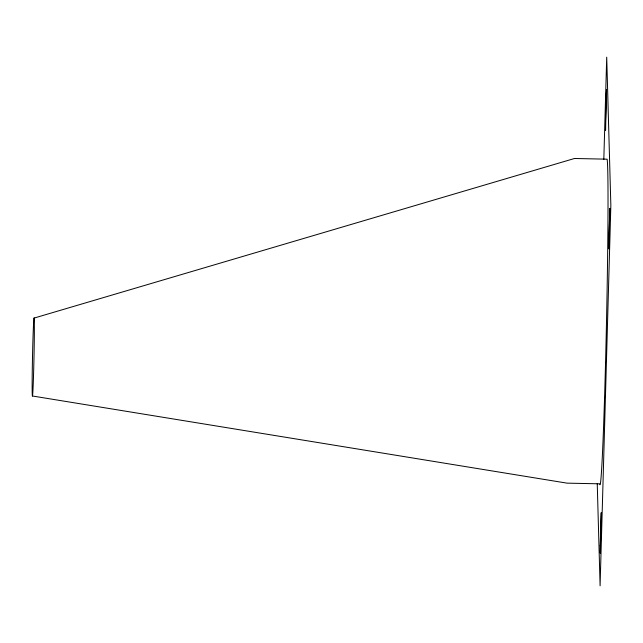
<?xml version="1.0" encoding="UTF-8"?>
<svg xmlns="http://www.w3.org/2000/svg" width="643" height="643" viewBox="0 0 643 643"><rect width="100%" height="100%" fill="white"/><g stroke="black" fill="none" stroke-linecap="round" stroke-linejoin="round"><path stroke-width="0.96" d="M603.817 159.536L606.711 57.163L610.85 205.447L600.096 585.837L597.243 483.64M34.143 318.068A39.199 0.747 -88.8 0 1 33.364 380.222A39.199 0.747 -88.8 0 1 32.238 372.779A39.199 0.747 -88.8 0 1 34.143 318.068L574.472 158.491L607.129 159.175A163.346 3.102 -88.8 0 1 606.116 339.408A163.346 3.102 -88.8 0 1 599.678 483.825L567.022 483.142L32.359 395.984M600.184 545.73L600.289 553.261L601.221 512.68L600.184 545.73M605.481 122.797L605.577 130.32L606.51 89.739L605.481 122.797M608.792 241.422L608.897 248.945L609.829 208.364L608.792 241.422"/></g></svg>
